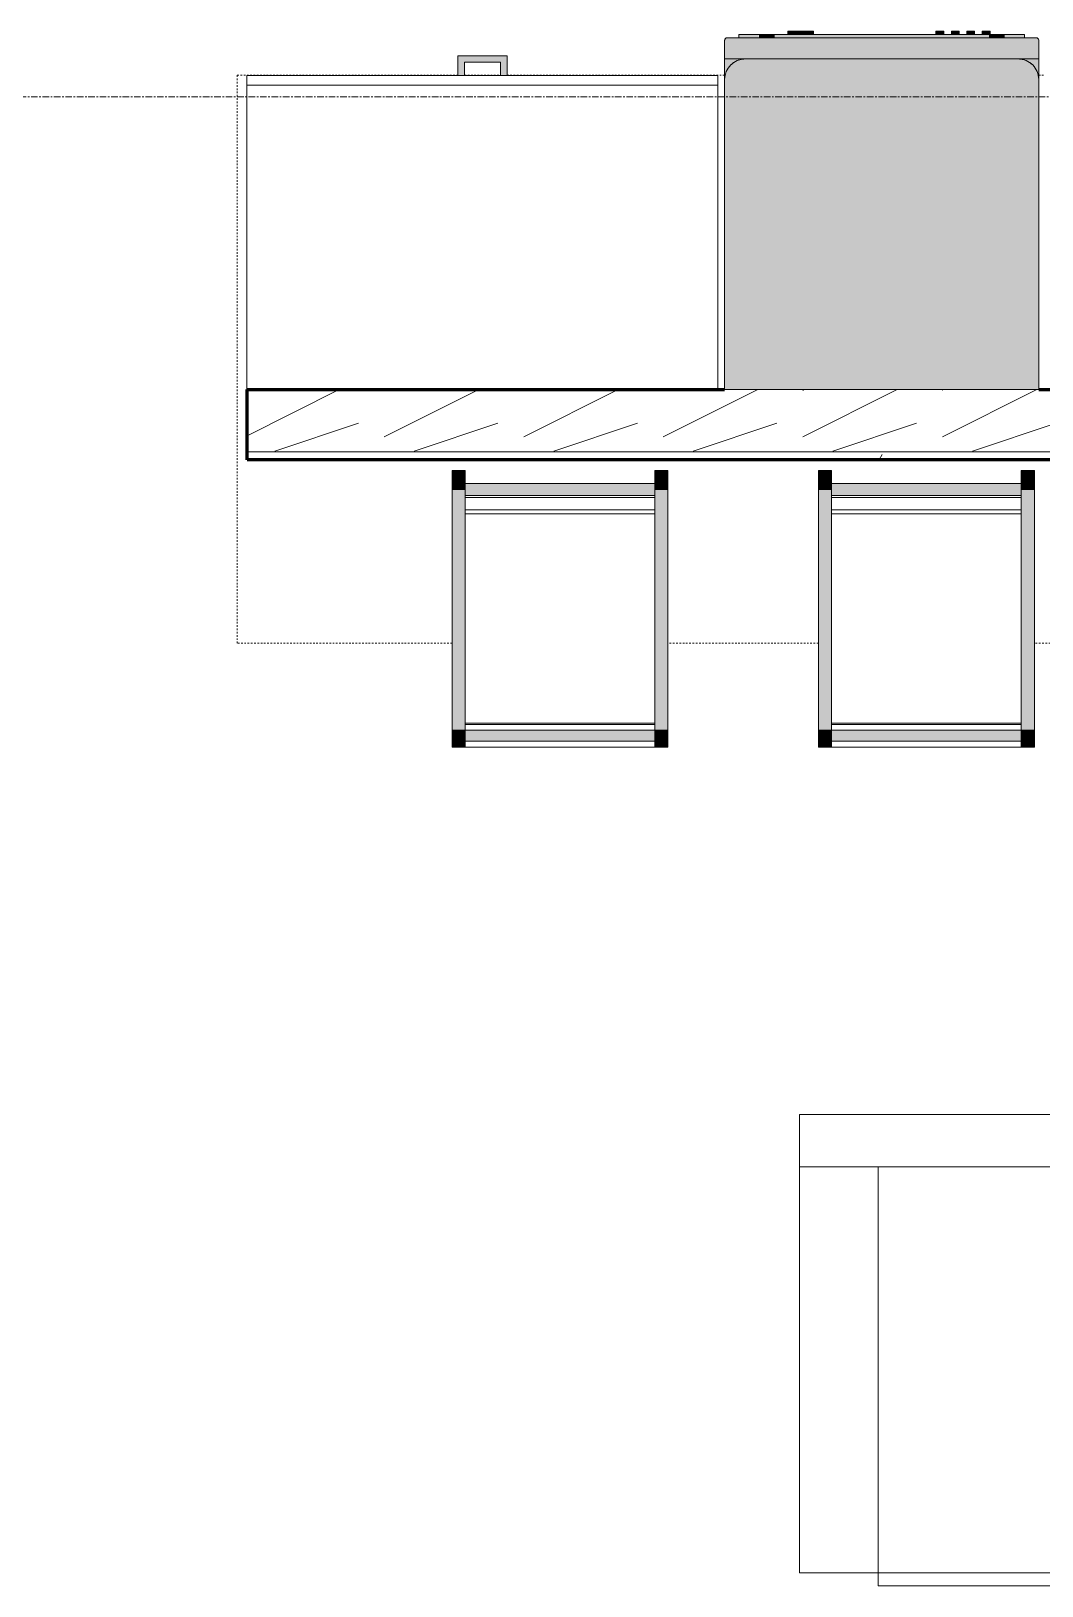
# Model space of a CAD drawing. Header units: inches. Extents: x -4169 to -1846, y 9706 to 12377.
# Drawn here: x -2266.1 to -2188.8, y 10053.5 to 10172.2 of the extents above; entities that cross this region are included whole.
import ezdxf

# ---------------------------------------------------------------- set-up
doc = ezdxf.new("R2010")
doc.units = ezdxf.units.IN
doc.header["$MEASUREMENT"] = 0
doc.linetypes.add('Dash', pattern=[0.25, 0.125, -0.125])
doc.linetypes.add('Grid Line 1_2_', pattern=[0.875, 0.5, -0.125, 0.125, -0.125])
for name, color, linetype, lineweight in [('0-1', 7, 'Continuous', 5), ('0-2', 50, 'Continuous', 18), ('A-WALL-4', 10, 'Continuous', 60), ('A-WALL-5', 50, 'Continuous', 18), ('A-WALL-PATT-1', 250, 'Continuous', 9), ('A-WALL-PATT-2', 253, 'Continuous', 9), ('I-FURN', 30, 'Continuous', 9), ('I-FURN-1', 250, 'Continuous', 9), ('I-FURN-2', 9, 'Continuous', 9), ('Q-CASE-3', 250, 'Continuous', 9), ('Q-CASE-5', 254, 'Continuous', 9), ('Q-CASE-HDLN-1', 250, 'Dash', 9), ('Q-SPCQ-1', 250, 'Continuous', 9), ('Q-SPCQ-2', 55, 'Continuous', 9), ('S-GRID-1', 1, 'Grid Line 1_2_', 9)]:
    doc.layers.add(name, color=color, linetype=linetype, lineweight=lineweight)

# ---------------------------------------------------------------- blocks, each defined once
blk = doc.blocks.new('Couch-Both_Arms-Generic - 1-1372852-ENLARGED RCP - 2ND FLOOR PLAN')
at = {"layer": 'I-FURN'}
for p, q in [((-36, 18.5), (36, 18.5)), ((-36, -13.5), (-36, 18.5)), ((36, 18.5), (36, -13.5)), ((-42, 17.5), (-36, 17.5)), ((-42, -13.5), (-42, 17.5)), ((-36, 17.5), (-36, -13.5)), ((36, 17.5), (42, 17.5)), ((36, -13.5), (36, 17.5)), ((42, 17.5), (42, -13.5)), ((-42, -13.5), (42, -13.5)), ((-36, -13.5), (-42, -13.5)), ((36, -13.5), (-36, -13.5)), ((42, -13.5), (36, -13.5))]:
    blk.add_line(p, q, dxfattribs=at)
at = {"layer": 'I-FURN-1'}
for p, q in [((-42, 17.5), (42, 17.5)), ((-42, -17.5), (-42, 17.5)), ((42, 17.5), (42, -17.5)), ((42, -17.5), (-42, -17.5))]:
    blk.add_line(p, q, dxfattribs=at)
blk = doc.blocks.new('Dishwasher_15404 - 34_ counter-V41-ENLARGED RCP - 2ND FLOOR PLAN')
at = {"layer": 'Q-SPCQ-2'}
for points in [[(0, -24), (23.68, -24), (24.08, -23.95), (24.46, -23.79), (24.83, -23.48), (25.07, -23.15), (25.2, -22.77), (25.25, -22.43), (25.25, -1.57), (25.17, -1.1), (24.98, -0.71), (24.74, -0.42), (24.46, -0.21), (24.08, -0.05), (23.5, 0), (0, 0), (0, -6.57)], [(25.25, -22.69), (25.25, -24), (26.73, -23.98), (26.82, -23.94), (26.87, -23.8), (26.87, -0.15), (26.82, -0.06), (26.68, 0), (25.25, 0), (25.25, -22.67)], [(26.87, -2.61), (27.12, -2.61), (27.12, -1.09), (26.87, -1.09)], [(26.87, -3.02), (26.87, -3.81), (27.12, -3.81), (27.12, -2.61), (26.87, -2.63), (26.87, -2.99)], [(26.87, -20.19), (27.12, -20.19), (27.12, -3.81), (26.87, -3.81), (26.87, -15.12)], [(27.12, -5.11), (27.12, -5.81), (27.37, -5.81), (27.37, -4.82), (27.12, -4.82), (27.12, -4.96)], [(27.12, -6.66), (27.12, -6.79), (27.37, -6.79), (27.37, -5.81), (27.12, -5.81), (27.12, -6.5)], [(27.12, -16.74), (27.37, -16.74), (27.37, -16.15), (27.12, -16.15)], [(27.12, -17.92), (27.37, -17.92), (27.37, -17.33), (27.12, -17.33)], [(27.12, -19.1), (27.37, -19.1), (27.37, -18.51), (27.12, -18.51)], [(27.12, -19.69), (27.12, -20.28), (27.37, -20.28), (27.37, -19.69)], [(26.87, -20.22), (26.87, -21.39), (27.12, -21.39), (27.12, -20.19), (26.87, -20.19)], [(26.87, -21.39), (26.9, -22.91), (27.12, -22.91), (27.12, -21.39)]]:
    blk.add_hatch(color=256, dxfattribs=at).paths.add_polyline_path(points, flags=0)
h = blk.add_hatch(color=256, dxfattribs=at)
h.paths.add_polyline_path([(23.68, -24), (25.25, -24), (25.25, -22.43), (25.2, -22.83), (24.96, -23.33), (24.74, -23.58), (24.46, -23.79), (24.08, -23.95)], flags=0)
h.paths.add_polyline_path([(23.68, 0), (24.08, -0.05), (24.46, -0.21), (24.83, -0.52), (25.04, -0.79), (25.22, -1.25), (25.25, -1.31), (25.25, 0), (23.95, 0)], flags=0)
h = blk.add_hatch(color=256, dxfattribs=at)
h.paths.add_polyline_path([(25.07, -23.15), (25.12, -23.05), (25.13, -22.98)], flags=0)
h.paths.add_polyline_path([(25.2, -22.8), (25.22, -22.75), (25.2, -22.78)], flags=0)
at = {"layer": 'Q-SPCQ-1'}
for p, q in [((0, -24), (0, 0)), ((0, 0), (23.68, 0)), ((23.68, 0), (25.25, 0)), ((25.25, 0), (26.68, 0)), ((25.25, 0), (25.25, -1.57)), ((26.87, -0.2), (26.87, -23.8)), ((27.12, -1.09), (26.87, -1.09)), ((27.12, -2.61), (27.12, -1.09)), ((25.25, -1.57), (25.25, -22.43)), ((27.12, -3.81), (27.12, -2.61)), ((27.12, -20.19), (27.12, -3.81)), ((27.12, -4.82), (27.37, -4.82)), ((27.37, -5.81), (27.37, -4.82)), ((27.37, -6.79), (27.37, -5.81)), ((27.37, -6.79), (27.12, -6.79)), ((27.37, -16.15), (27.12, -16.15)), ((27.37, -16.74), (27.37, -16.15)), ((27.37, -16.74), (27.12, -16.74)), ((27.37, -17.33), (27.12, -17.33)), ((27.37, -17.92), (27.37, -17.33)), ((27.37, -17.92), (27.12, -17.92)), ((27.37, -18.51), (27.12, -18.51)), ((27.37, -19.1), (27.37, -18.51)), ((27.37, -19.1), (27.12, -19.1)), ((27.37, -19.69), (27.12, -19.69)), ((27.37, -20.28), (27.37, -19.69)), ((27.12, -21.39), (27.12, -20.19)), ((27.37, -20.28), (27.12, -20.28)), ((25.25, -22.43), (25.25, -24)), ((27.12, -22.91), (27.12, -21.39)), ((27.12, -22.91), (26.87, -22.91)), ((23.68, -24), (0, -24)), ((25.25, -24), (23.68, -24)), ((26.68, -24), (25.25, -24))]:
    blk.add_line(p, q, dxfattribs=at)
for centre, radius, start, end in [((26.68, -0.2), 0.197, 0, 90), ((23.68, -1.57), 1.57, 0, 90), ((23.68, -1.57), 1.57, 32.077, 42.3359), ((23.68, -1.57), 1.57, 17.8182, 27.5266), ((26.68, -0.2), 0.197, 15, 75), ((23.68, -1.57), 1.57, 0, 13.6425), ((23.68, -22.43), 1.57, 270, 0), ((23.68, -22.43), 1.57, 346.3575, 0), ((23.68, -22.43), 1.57, 313.0393, 313.5545), ((23.68, -22.43), 1.57, 317.6641, 327.923), ((23.68, -22.43), 1.57, 332.4734, 342.1818), ((26.68, -23.8), 0.197, 270, 0)]:
    blk.add_arc(centre, radius, start, end, dxfattribs=at)
blk = doc.blocks.new('OD_CW_Countertop - OD_CW_Countertop-2488824-ENLARGED RCP - 2ND FLOOR PLAN')
at = {"layer": 'Q-CASE-HDLN-1'}
for p, q in [((0.74, 19.38), (17.61, 19.38)), ((0.74, -24), (0.74, 19.38)), ((18.11, 19.38), (20.86, 19.38)), ((21.36, 19.38), (37.99, 19.38)), ((61.99, 19.38), (62.49, 19.38)), ((95.49, 19.38), (104.11, 19.38)), ((104.61, 19.38), (107.36, 19.38)), ((107.86, 19.38), (125.11, 19.38)), ((125.61, 19.38), (128.36, 19.38)), ((128.86, 19.38), (138.27, 19.38)), ((138.27, 19.38), (138.27, -24)), ((17.16, -24), (0.74, -24)), ((45.16, -24), (33.66, -24)), ((76.38, -24), (61.66, -24)), ((104.38, -24), (92.88, -24)), ((138.27, -24), (120.88, -24))]:
    blk.add_line(p, q, dxfattribs=at)
blk = doc.blocks.new('Bar_Stool_6722_1_ - Bar_Stool_6722_1_-1229311-ENLARGED RCP - 2ND FLOOR PLAN')
at = {"layer": 'I-FURN-2'}
for points in [[(1, 20.14), (1, 21.13), (0, 21.13), (0, 20.14)], [(16.5, 21.13), (15.5, 21.13), (15.5, 20.14), (16.5, 20.14)], [(1, 20.14), (0, 20.14), (0, 19.69), (1, 19.69), (1, 19.89)], [(1, 19.69), (0, 19.69), (0, 1.3), (1, 1.3), (1, 17.83)], [(16.5, 19.69), (16.5, 20.14), (15.5, 20.14), (15.5, 19.69), (16, 19.69)], [(16.5, 19.69), (15.5, 19.69), (15.5, 1.3), (16.5, 1.3), (16.5, 17.83)], [(1, 1.3), (0, 1.3), (0, 0.75), (1, 0.75), (1, 0.94)], [(16.5, 0.75), (16.5, 1.3), (15.5, 1.3), (15.5, 0.75), (16.5, 0.75)], [(1, 0.46), (1, 0.75), (0, 0.75), (0, 0), (1, 0)], [(16.5, 0.46), (16.5, 0.75), (15.5, 0.75), (15.5, 0), (16.5, 0)]]:
    blk.add_hatch(color=256, dxfattribs=at).paths.add_polyline_path(points, flags=0)
h = blk.add_hatch(color=256, dxfattribs=at)
h.paths.add_polyline_path([(8.95, 20.14), (1, 20.14), (1, 19.22), (8.95, 19.22)], flags=0)
h.paths.add_polyline_path([(15.5, 20.14), (8.95, 20.14), (8.95, 19.22), (15.5, 19.22), (15.5, 19.69)], flags=0)
h = blk.add_hatch(color=256, dxfattribs=at)
h.paths.add_polyline_path([(8.95, 1.3), (1, 1.3), (1, 0.46), (8.95, 0.46), (8.95, 0.75)], flags=0)
h.paths.add_polyline_path([(15.5, 0.75), (15.5, 1.3), (8.95, 1.3), (8.95, 0.46), (15.5, 0.46)], flags=0)
at = {"layer": 'I-FURN-1'}
for p, q in [((1, 21.13), (0, 21.13)), ((0, 21.13), (0, 20.14)), ((1, 20.14), (1, 21.13)), ((16.5, 21.13), (15.5, 21.13)), ((15.5, 21.13), (15.5, 20.14)), ((16.5, 20.14), (16.5, 21.13)), ((0, 20.14), (0, 19.69)), ((0, 20.14), (1, 20.14)), ((0, 19.69), (0, 1.3)), ((0, 19.69), (1, 19.69)), ((15.5, 20.14), (1, 20.14)), ((1, 19.69), (1, 20.14)), ((1, 1.3), (1, 19.69)), ((1, 19.22), (15.5, 19.22)), ((1, 19.07), (15.5, 19.07)), ((15.5, 20.14), (15.5, 19.69)), ((15.5, 20.14), (16.5, 20.14)), ((15.5, 19.69), (15.5, 1.3)), ((15.5, 19.69), (16.5, 19.69)), ((16.5, 19.69), (16.5, 20.14)), ((16.5, 1.3), (16.5, 19.69)), ((1, 18.13), (15.5, 18.13)), ((1, 17.83), (15.5, 17.83)), ((0, 1.3), (1, 1.3)), ((0, 1.3), (0, 0.75)), ((1, 1.83), (15.5, 1.83)), ((1, 1.73), (15.5, 1.73)), ((15.5, 1.3), (1, 1.3)), ((1, 0.75), (1, 1.3)), ((15.5, 1.3), (16.5, 1.3)), ((15.5, 1.3), (15.5, 0.75)), ((16.5, 0.75), (16.5, 1.3)), ((0, 0.75), (0, 0)), ((0, 0.75), (1, 0.75)), ((1, 0), (1, 0.75)), ((1, 0.46), (15.5, 0.46)), ((15.5, 0.75), (15.5, 0)), ((15.5, 0.75), (16.5, 0.75)), ((16.5, 0), (15.5, 0)), ((16.5, 0), (16.5, 0.75)), ((1, 0), (0, 0)), ((1, 0), (15.5, 0))]:
    blk.add_line(p, q, dxfattribs=at)
blk = doc.blocks.new('Base Cabinet 3 Drawer 230 - Base Cabinet 3 Drawer 230 36_-2567957-ENLARGED RCP - 2ND FLOOR PLAN')
at = {"layer": 'Q-CASE-5'}
blk.add_hatch(color=256, dxfattribs=at).paths.add_polyline_path([(-1.14, -24), (-1.14, -25.5), (2.61, -25.5), (2.61, -24), (2.11, -24), (2.11, -25), (-0.64, -25), (-0.64, -24)], flags=0)
at = {"layer": 'Q-CASE-3'}
for p, q in [((-17.26, -23.25), (-17.26, 0)), ((-17.26, 0), (18.74, 0)), ((18.74, 0), (18.74, -23.25)), ((-17.26, -23.25), (-17.26, -24)), ((18.74, -23.25), (-17.26, -23.25)), ((18.74, -24), (18.74, -23.25)), ((-17.26, -24), (18.74, -24)), ((-0.64, -24), (-1.14, -24)), ((-1.14, -25.5), (-1.14, -24)), ((-0.64, -25), (-0.64, -24)), ((2.11, -25), (2.11, -24)), ((2.11, -24), (2.61, -24)), ((2.61, -24), (2.61, -25.5)), ((2.61, -25.5), (-1.14, -25.5)), ((-0.64, -25), (2.11, -25))]:
    blk.add_line(p, q, dxfattribs=at)
blk = doc.blocks.new('CTR - 1st Phase - Unit Layouts_rvt-1-ENLARGED RCP - 2ND FLOOR PLAN')
at = {"layer": 'A-WALL-PATT-1'}
h = blk.add_hatch(dxfattribs=at)
h.set_pattern_fill('FP_1', color=256, style=0, pattern_type=2)
h.set_pattern_definition([(0, (0, 0), (20.48, 5.12), [0.845, -14.515, 0.845, -14.515, -81.92]), (0, (0, 0), (20.48, 5.12), [-30.72, 0.845, -29.875, 0.845, -14.515, -35.84]), (0, (0, 0), (20.48, 5.12), [-76.8, 0.845, -9.395, 0.845, -24.755]), (120, (7.68, 2.56), (-14.67405, 15.1762003), [0.845, -14.515, 0.845, -14.515, -81.92]), (120, (7.68, 2.56), (-14.67405, 15.1762003), [-30.72, 0.845, -29.875, 0.845, -14.515, -35.84]), (120, (7.68, 2.56), (-14.67405, 15.1762003), [-76.8, 0.845, -9.395, 0.845, -24.755]), (240, (10.24, 12.8), (-5.80595, -20.2962003), [0.845, -14.515, 0.845, -14.515, -81.92]), (240, (10.24, 12.8), (-5.80595, -20.2962003), [-30.72, 0.845, -29.875, 0.845, -14.515, -35.84]), (240, (10.24, 12.8), (-5.80595, -20.2962003), [-76.8, 0.845, -9.395, 0.845, -24.755])])
h.paths.add_polyline_path([(-2113.58, 10139.45), (-2113.58, 10140.07), (-2249.58, 10140.07), (-2249.58, 10139.45), (-2127.93, 10139.45)], flags=0)
at = {"layer": 'A-WALL-PATT-2'}
h = blk.add_hatch(dxfattribs=at)
h.set_pattern_fill('FP_3', color=256, style=0, pattern_type=2)
h.set_pattern_definition([(216.87, (4.265, 10.662), (31.9871619, 21.32545714), [5.331, -47.981]), (206.565, (10.662, 7.464), (-10.662476, -10.6620098), [11.921, -11.921]), (198.435, (10.662, 2.132), (-21.3244936, -10.6625869), [6.744, -26.974])])
h.paths.add_polyline_path([(-2128.65, 10140.07), (-2113.58, 10140.07), (-2113.58, 10144.82), (-2249.58, 10144.82), (-2249.58, 10140.07), (-2147.31, 10140.07)], flags=0)
at = {"layer": 'A-WALL-4'}
for p, q in [((-2249.58, 10139.45), (-2249.58, 10144.82)), ((-2249.58, 10144.82), (-2213.08, 10144.82)), ((-2189.08, 10144.82), (-2113.58, 10144.82)), ((-2113.58, 10139.45), (-2249.58, 10139.45))]:
    blk.add_line(p, q, dxfattribs=at)
at = {"layer": 'A-WALL-5'}
blk.add_line((-2249.58, 10140.07), (-2113.58, 10140.07), dxfattribs=at)
at = {"layer": '0-2'}
for name, p, rotation in [('Dishwasher_15404 - 34_ counter-V41-ENLARGED RCP - 2ND FLOOR PLAN', (-2213.08, 10144.82), 90.00000000010132), ('Base Cabinet 3 Drawer 230 - Base Cabinet 3 Drawer 230 36_-2567957-ENLARGED RCP - 2ND FLOOR PLAN', (-2230.85, 10144.82), 180), ('Couch-Both_Arms-Generic - 1-1372852-ENLARGED RCP - 2ND FLOOR PLAN', (-2165.36, 10071.96), 180)]:
    blk.add_blockref(name, p, dxfattribs=dict(at, rotation=rotation))
for name, p in [('OD_CW_Countertop - OD_CW_Countertop-2488824-ENLARGED RCP - 2ND FLOOR PLAN', (-2251.07, 10149.45)), ('Bar_Stool_6722_1_ - Bar_Stool_6722_1_-1229311-ENLARGED RCP - 2ND FLOOR PLAN', (-2233.91, 10117.51)), ('Bar_Stool_6722_1_ - Bar_Stool_6722_1_-1229311-ENLARGED RCP - 2ND FLOOR PLAN', (-2205.91, 10117.51))]:
    blk.add_blockref(name, p, dxfattribs=at)
blk = doc.blocks.new('CTR - 1st Phase - Shell_rvt-1-ENLARGED RCP - 2ND FLOOR PLAN')
at = {"layer": 'S-GRID-1'}
blk.add_line((-1846.46, 10167.19), (-4136.46, 10167.19), dxfattribs=at)

msp = doc.modelspace()

# ---------------------------------------------------------------- block references
at = {"layer": '0-1'}
for name in ['CTR - 1st Phase - Shell_rvt-1-ENLARGED RCP - 2ND FLOOR PLAN', 'CTR - 1st Phase - Unit Layouts_rvt-1-ENLARGED RCP - 2ND FLOOR PLAN']:
    msp.add_blockref(name, (0, 0), dxfattribs=at)

doc.saveas('drawing.dxf')
